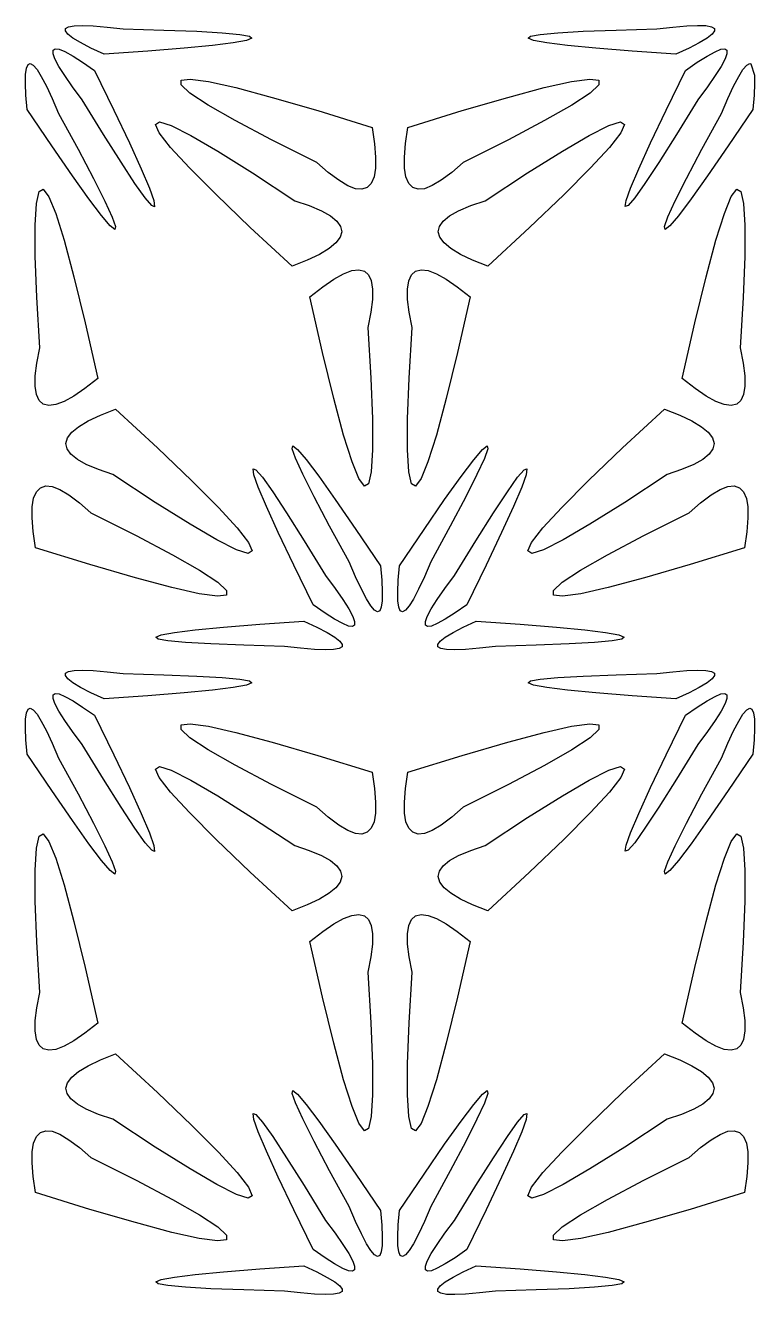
# Model space of a CAD drawing. Header units: metres. Extents: x -75 to 75, y 0 to 231.
# Drawn here: x -8.4 to 25.9, y 55 to 114.7 of the extents above; entities that cross this region are included whole.
import ezdxf

# ---------------------------------------------------------------- set-up
doc = ezdxf.new("R2010")
doc.units = ezdxf.units.M

msp = doc.modelspace()

# ---------------------------------------------------------------- linework, layer by layer
for p, q in [((-6.49521, 114.537), (-6.35635, 114.619)), ((-6.35635, 114.619), (-6.0936, 114.666)), ((-6.0936, 114.666), (-5.70747, 114.679)), ((-5.70747, 114.679), (-5.19745, 114.658)), ((-5.19745, 114.658), (-4.54803, 114.603)), ((-4.54803, 114.603), (-3.79181, 114.513)), ((21.2918, 114.514), (22.0486, 114.601)), ((22.0486, 114.601), (22.698, 114.659)), ((22.698, 114.659), (23.2075, 114.68)), ((23.2075, 114.68), (23.5936, 114.667)), ((23.5936, 114.667), (23.8564, 114.619)), ((23.8564, 114.619), (23.9952, 114.538)), ((-6.50803, 114.421), (-6.49521, 114.537)), ((-6.39748, 114.273), (-6.50803, 114.421)), ((-6.15288, 114.084), (-6.39748, 114.273)), ((-5.7972, 113.869), (-6.15288, 114.084)), ((-3.79181, 114.513), (-1.88042, 114.462)), ((-1.88042, 114.462), (-0.33432, 114.401)), ((-0.33432, 114.401), (0.85503, 114.333)), ((0.85503, 114.333), (1.68709, 114.255)), ((2.00272, 113.971), (1.37894, 113.857)), ((1.68709, 114.255), (2.14905, 114.169)), ((2.25746, 114.075), (2.00272, 113.971)), ((2.14905, 114.169), (2.25746, 114.075)), ((15.2425, 114.076), (15.351, 114.17)), ((15.4973, 113.972), (15.2425, 114.076)), ((15.351, 114.17), (15.8129, 114.255)), ((16.1211, 113.858), (15.4973, 113.972)), ((15.8129, 114.255), (16.645, 114.333)), ((16.645, 114.333), (17.8343, 114.402)), ((17.8343, 114.402), (19.3804, 114.462)), ((19.3804, 114.462), (21.2918, 114.514)), ((23.6529, 114.084), (23.286, 113.863)), ((23.8975, 114.273), (23.6529, 114.084)), ((24.008, 114.422), (23.8975, 114.273)), ((23.9952, 114.538), (24.008, 114.422)), ((-7.08855, 113.349), (-7.08694, 113.511)), ((-7.08694, 113.511), (-6.99348, 113.581)), ((-6.99348, 113.581), (-6.80496, 113.558)), ((-6.80496, 113.558), (-6.52992, 113.445)), ((-6.52992, 113.445), (-6.14807, 113.235)), ((-5.31013, 113.615), (-5.7972, 113.869)), ((-4.69276, 113.325), (-5.31013, 113.615)), ((-2.63451, 113.472), (-4.69276, 113.325)), ((-0.93086, 113.609), (-2.63451, 113.472)), ((0.40108, 113.739), (-0.93086, 113.609)), ((1.37894, 113.857), (0.40108, 113.739)), ((17.0989, 113.739), (16.1211, 113.858)), ((18.4298, 113.608), (17.0989, 113.739)), ((20.1334, 113.473), (18.4298, 113.608)), ((22.1928, 113.326), (20.1334, 113.473)), ((22.8101, 113.616), (22.1928, 113.326)), ((23.286, 113.863), (22.8101, 113.616)), ((23.6502, 113.237), (24.0278, 113.444)), ((24.0278, 113.444), (24.3066, 113.559)), ((24.3066, 113.559), (24.493, 113.581)), ((24.493, 113.581), (24.5864, 113.511)), ((24.5864, 113.511), (24.588, 113.349)), ((-8.33717, 112.675), (-8.26454, 112.846)), ((-8.26454, 112.846), (-8.15826, 112.893)), ((-8.15826, 112.893), (-8.01781, 112.813)), ((-8.01781, 112.813), (-7.8421, 112.605)), ((-7.00096, 113.107), (-7.08855, 113.349)), ((-6.81084, 112.751), (-7.00096, 113.107)), ((-6.14807, 113.235), (-5.69679, 112.946)), ((-5.69679, 112.946), (-5.13657, 112.555)), ((22.636, 112.556), (23.1936, 112.945)), ((23.1936, 112.945), (23.6502, 113.237)), ((24.5004, 113.108), (24.3103, 112.751)), ((24.588, 113.349), (24.5004, 113.108)), ((25.3421, 112.605), (25.5178, 112.814)), ((25.5178, 112.814), (25.6583, 112.894)), ((25.6583, 112.894), (25.7083, 112.871)), ((25.7083, 112.871), (25.8804, 112.342)), ((-8.38791, 111.955), (-8.37936, 112.37)), ((-8.37936, 112.37), (-8.33717, 112.675)), ((-7.8421, 112.605), (-7.64076, 112.283)), ((-7.64076, 112.283), (-7.40311, 111.826)), ((-6.53793, 112.318), (-6.81084, 112.751)), ((-6.17317, 111.797), (-6.53793, 112.318)), ((-5.13657, 112.555), (-4.23401, 110.699)), ((21.7335, 110.699), (22.636, 112.556)), ((24.0374, 112.318), (23.67, 111.792)), ((24.3103, 112.751), (24.0374, 112.318)), ((24.9004, 111.825), (25.1408, 112.283)), ((25.1408, 112.283), (25.3421, 112.605)), ((25.8804, 112.342), (25.8879, 111.943)), ((-8.36388, 111.407), (-8.38791, 111.955)), ((-7.40311, 111.826), (-7.12646, 111.24)), ((-5.71815, 111.187), (-6.17317, 111.797)), ((-1.07079, 111.882), (-1.06705, 112.105)), ((-0.65155, 111.496), (-1.07079, 111.882)), ((-1.06705, 112.105), (-0.63927, 112.158)), ((-0.63927, 112.158), (0.2195, 112.04)), ((0.2195, 112.04), (1.49696, 111.754)), ((1.49696, 111.754), (3.21609, 111.295)), ((14.2839, 111.296), (16.003, 111.754)), ((16.003, 111.754), (17.2805, 112.041)), ((17.2805, 112.041), (18.1393, 112.158)), ((18.1393, 112.158), (18.567, 112.106)), ((18.5708, 111.883), (18.1516, 111.496)), ((18.567, 112.106), (18.5708, 111.883)), ((23.67, 111.792), (23.2128, 111.18)), ((24.6286, 111.242), (24.9004, 111.825)), ((25.8879, 111.943), (25.8633, 111.401)), ((-8.3062, 110.727), (-8.36388, 111.407)), ((-7.12646, 111.24), (-6.82846, 110.543)), ((-4.71359, 109.553), (-5.71815, 111.187)), ((0.20615, 110.932), (-0.65155, 111.496)), ((3.21609, 111.295), (5.35339, 110.672)), ((12.1466, 110.672), (14.2839, 111.296)), ((18.1516, 111.496), (17.2939, 110.932)), ((23.2128, 111.18), (22.212, 109.552)), ((24.3258, 110.537), (24.6286, 111.242)), ((25.8633, 111.401), (25.8062, 110.727)), ((-7.1489, 109.016), (-8.3062, 110.727)), ((-6.82846, 110.543), (-5.91309, 108.857)), ((-4.23401, 110.699), (-3.50021, 109.156)), ((1.47614, 110.206), (0.20615, 110.932)), ((5.35339, 110.672), (7.91527, 109.878)), ((9.58473, 109.879), (12.1466, 110.672)), ((17.2939, 110.932), (16.0153, 110.203)), ((21.0002, 109.156), (21.7335, 110.699)), ((23.4142, 108.858), (24.3258, 110.537)), ((25.8062, 110.727), (24.6478, 109.015)), ((-2.26761, 110.028), (-2.07855, 110.142)), ((-2.09778, 109.628), (-2.26761, 110.028)), ((-2.07855, 110.142), (-1.53061, 109.97)), ((-1.53061, 109.97), (-0.60936, 109.508)), ((3.18192, 109.305), (1.47614, 110.206)), ((7.91527, 109.878), (8.02528, 109.119)), ((9.47472, 109.12), (9.58473, 109.879)), ((16.0153, 110.203), (14.3138, 109.304)), ((18.1104, 109.508), (19.0301, 109.97)), ((19.0301, 109.97), (19.578, 110.142)), ((19.578, 110.142), (19.7671, 110.028)), ((19.7671, 110.028), (19.5978, 109.629)), ((-3.88794, 108.243), (-4.71359, 109.553)), ((-1.56105, 108.936), (-2.09778, 109.628)), ((-0.60936, 109.508), (0.64995, 108.772)), ((5.31494, 108.238), (3.18192, 109.305)), ((14.3138, 109.304), (12.1851, 108.239)), ((16.8511, 108.773), (18.1104, 109.508)), ((19.5978, 109.629), (19.0611, 108.937)), ((22.212, 109.552), (21.3858, 108.239)), ((-6.18011, 107.614), (-7.1489, 109.016)), ((-5.91309, 108.857), (-5.19157, 107.485)), ((-3.50021, 109.156), (-2.94746, 107.939)), ((-0.68146, 107.981), (-1.56105, 108.936)), ((0.64995, 108.772), (2.2847, 107.743)), ((8.02528, 109.119), (8.07495, 108.478)), ((9.42505, 108.478), (9.47472, 109.12)), ((15.2153, 107.744), (16.8511, 108.773)), ((19.0611, 108.937), (18.1809, 107.981)), ((20.4459, 107.939), (21.0002, 109.156)), ((22.6916, 107.486), (23.4142, 108.858)), ((24.6478, 109.015), (23.6796, 107.611)), ((-3.23586, 107.25), (-3.88794, 108.243)), ((5.84953, 107.768), (5.31494, 108.238)), ((8.07495, 108.478), (8.06587, 107.96)), ((9.43413, 107.961), (9.42505, 108.478)), ((12.1851, 108.239), (11.6505, 107.769)), ((21.3858, 108.239), (20.7327, 107.247)), ((-5.40092, 106.52), (-6.18011, 107.614)), ((-5.19157, 107.485), (-4.65752, 106.422)), ((-2.94746, 107.939), (-2.55974, 107.024)), ((0.57144, 106.724), (-0.68146, 107.981)), ((2.2847, 107.743), (4.27086, 106.433)), ((6.3446, 107.396), (5.84953, 107.768)), ((7.99965, 107.554), (7.86774, 107.243)), ((8.06587, 107.96), (7.99965, 107.554)), ((9.50035, 107.555), (9.43413, 107.961)), ((9.63226, 107.244), (9.50035, 107.555)), ((11.6505, 107.769), (11.1554, 107.397)), ((13.2281, 106.433), (15.2153, 107.744)), ((18.1809, 107.981), (16.9243, 106.721)), ((20.0592, 107.024), (20.4459, 107.939)), ((22.1591, 106.424), (22.6916, 107.486)), ((23.6796, 107.611), (22.8993, 106.518)), ((-7.86987, 106.309), (-7.7433, 106.869)), ((-7.7433, 106.869), (-7.54997, 106.976)), ((-7.54997, 106.976), (-7.28722, 106.627)), ((-2.75253, 106.567), (-3.23586, 107.25)), ((-2.55974, 107.024), (-2.35092, 106.441)), ((6.76918, 107.144), (6.3446, 107.396)), ((7.13341, 107.001), (6.76918, 107.144)), ((7.43355, 106.973), (7.13341, 107.001)), ((7.68349, 107.054), (7.43355, 106.973)), ((7.86774, 107.243), (7.68349, 107.054)), ((9.81651, 107.054), (9.63226, 107.244)), ((10.0665, 106.974), (9.81651, 107.054)), ((10.3666, 107.001), (10.0665, 106.974)), ((10.7308, 107.145), (10.3666, 107.001)), ((11.1554, 107.397), (10.7308, 107.145)), ((19.8509, 106.444), (20.0592, 107.024)), ((20.7327, 107.247), (20.252, 106.567)), ((24.7878, 106.628), (25.0494, 106.975)), ((25.0494, 106.975), (25.2433, 106.867)), ((25.2433, 106.867), (25.3699, 106.309)), ((-7.92915, 105.28), (-7.86987, 106.309)), ((-7.28722, 106.627), (-6.96465, 105.835)), ((-4.80972, 105.737), (-5.40092, 106.52)), ((-4.65752, 106.422), (-4.31198, 105.669)), ((-2.44598, 106.209), (-2.75253, 106.567)), ((-2.35092, 106.441), (-2.31194, 106.157)), ((2.18483, 105.184), (0.57144, 106.724)), ((4.27086, 106.433), (4.94591, 106.205)), ((12.5525, 106.205), (13.2281, 106.433)), ((16.9243, 106.721), (15.3141, 105.185)), ((19.8109, 106.161), (19.8509, 106.444)), ((20.252, 106.567), (19.9449, 106.208)), ((21.8147, 105.674), (22.1591, 106.424)), ((22.8993, 106.518), (22.3044, 105.731)), ((24.4652, 105.835), (24.7878, 106.628)), ((25.3699, 106.309), (25.4292, 105.281)), ((-6.96465, 105.835), (-6.57158, 104.581)), ((-4.39903, 105.252), (-4.80972, 105.737)), ((-4.31198, 105.669), (-4.1539, 105.221)), ((-2.31194, 106.157), (-2.44598, 106.209)), ((4.94591, 106.205), (5.52536, 105.959)), ((5.52536, 105.959), (5.9462, 105.723)), ((5.9462, 105.723), (6.24847, 105.48)), ((11.2505, 105.48), (11.5527, 105.724)), ((11.5527, 105.724), (11.9736, 105.96)), ((11.9736, 105.96), (12.5525, 106.205)), ((19.9449, 106.208), (19.8109, 106.161)), ((21.6555, 105.223), (21.8147, 105.674)), ((22.3044, 105.731), (21.9006, 105.254)), ((24.0716, 104.581), (24.4652, 105.835)), ((-7.92221, 103.824), (-7.92915, 105.28)), ((-4.18541, 105.086), (-4.39903, 105.252)), ((-4.1539, 105.221), (-4.18541, 105.086)), ((4.15337, 103.362), (2.18483, 105.184)), ((6.24847, 105.48), (6.42952, 105.228)), ((6.42952, 105.228), (6.48239, 104.974)), ((11.0165, 104.974), (11.0694, 105.228)), ((11.0694, 105.228), (11.2505, 105.48)), ((15.3141, 105.185), (13.3456, 103.362)), ((21.679, 105.083), (21.6555, 105.223)), ((21.9006, 105.254), (21.679, 105.083)), ((25.4292, 105.281), (25.4222, 103.818)), ((-6.57158, 104.581), (-6.10748, 102.863)), ((6.20735, 104.451), (5.88745, 104.189)), ((6.40869, 104.717), (6.20735, 104.451)), ((6.48239, 104.974), (6.40869, 104.717)), ((11.0902, 104.716), (11.0165, 104.974)), ((11.2905, 104.451), (11.0902, 104.716)), ((11.6152, 104.186), (11.2905, 104.451)), ((23.6091, 102.863), (24.0716, 104.581)), ((5.4351, 103.916), (4.86313, 103.644)), ((5.88745, 104.189), (5.4351, 103.916)), ((12.0649, 103.916), (11.6152, 104.186)), ((12.6331, 103.645), (12.0649, 103.916)), ((-7.84904, 101.899), (-7.92221, 103.824)), ((4.86313, 103.644), (4.15337, 103.362)), ((13.3456, 103.362), (12.6331, 103.645)), ((25.4222, 103.818), (25.349, 101.894)), ((-6.10748, 102.863), (-5.58197, 100.702)), ((5.58517, 102.389), (6.10748, 102.747)), ((6.10748, 102.747), (6.57051, 103.002)), ((6.57051, 103.002), (6.96304, 103.151)), ((6.96304, 103.151), (7.29042, 103.192)), ((7.29042, 103.192), (7.54997, 103.127)), ((7.54997, 103.127), (7.7449, 102.951)), ((7.7449, 102.951), (7.86827, 102.679)), ((7.86827, 102.679), (7.92915, 102.284)), ((9.57085, 102.284), (9.63173, 102.678)), ((9.63173, 102.678), (9.7551, 102.951)), ((9.7551, 102.951), (9.95056, 103.127)), ((9.95056, 103.127), (10.2096, 103.192)), ((10.2096, 103.192), (10.537, 103.15)), ((10.537, 103.15), (10.9295, 103.002)), ((10.9295, 103.002), (11.3936, 102.746)), ((11.3936, 102.746), (11.9148, 102.388)), ((23.082, 100.703), (23.6091, 102.863)), ((4.98863, 101.918), (5.58517, 102.389)), ((7.92915, 102.284), (7.92274, 101.793)), ((9.57726, 101.793), (9.57085, 102.284)), ((11.9148, 102.388), (12.5114, 101.917)), ((-7.70805, 99.5177), (-7.84904, 101.899)), ((5.58197, 99.2977), (4.98863, 101.918)), ((7.92274, 101.793), (7.85011, 101.197)), ((9.64989, 101.197), (9.57726, 101.793)), ((12.5114, 101.917), (11.918, 99.2972)), ((25.349, 101.894), (25.2081, 99.5183)), ((7.85011, 101.197), (7.70805, 100.482)), ((9.79195, 100.482), (9.64989, 101.197)), ((-5.58197, 100.702), (-4.98863, 98.0822)), ((7.70805, 100.482), (7.84904, 98.1014)), ((9.65096, 98.1025), (9.79195, 100.482)), ((22.4886, 98.0827), (23.082, 100.703)), ((-7.85011, 98.8026), (-7.70805, 99.5177)), ((6.10748, 97.1375), (5.58197, 99.2977)), ((11.918, 99.2972), (11.3909, 97.1369)), ((25.2081, 99.5183), (25.3501, 98.8032)), ((-7.92274, 98.2066), (-7.85011, 98.8026)), ((25.3501, 98.8032), (25.4227, 98.2066)), ((-7.92915, 97.7164), (-7.92274, 98.2066)), ((-4.98863, 98.0822), (-5.58731, 97.609)), ((7.84904, 98.1014), (7.92221, 96.1756)), ((9.57779, 96.1777), (9.65096, 98.1025)), ((23.0873, 97.6096), (22.4886, 98.0827)), ((25.4227, 98.2066), (25.4292, 97.7164)), ((-7.86827, 97.3212), (-7.92915, 97.7164)), ((-7.7449, 97.0488), (-7.86827, 97.3212)), ((-5.58731, 97.609), (-6.10748, 97.2533)), ((23.6075, 97.2539), (23.0873, 97.6096)), ((25.3683, 97.3217), (25.2449, 97.0488)), ((25.4292, 97.7164), (25.3683, 97.3217)), ((-7.54997, 96.8731), (-7.7449, 97.0488)), ((-7.29042, 96.8079), (-7.54997, 96.8731)), ((-6.96304, 96.8491), (-7.29042, 96.8079)), ((-6.57051, 96.9975), (-6.96304, 96.8491)), ((-6.10748, 97.2533), (-6.57051, 96.9975)), ((6.57158, 95.4194), (6.10748, 97.1375)), ((11.3909, 97.1369), (10.9284, 95.4189)), ((24.0705, 96.9981), (23.6075, 97.2539)), ((24.463, 96.8496), (24.0705, 96.9981)), ((24.7904, 96.8085), (24.463, 96.8496)), ((25.0494, 96.8731), (24.7904, 96.8085)), ((25.2449, 97.0488), (25.0494, 96.8731)), ((-5.88745, 95.8114), (-5.4351, 96.0838)), ((-5.4351, 96.0838), (-4.86313, 96.3556)), ((-4.86313, 96.3556), (-4.15337, 96.6381)), ((-4.15337, 96.6381), (-2.18483, 94.8159)), ((7.92221, 96.1756), (7.92915, 94.7198)), ((9.57085, 94.7192), (9.57779, 96.1777)), ((19.6859, 94.8154), (21.6544, 96.6381)), ((21.6544, 96.6381), (22.3669, 96.3545)), ((22.3669, 96.3545), (22.9367, 96.0832)), ((22.9367, 96.0832), (23.3848, 95.8135)), ((-6.40869, 95.2827), (-6.20735, 95.5492)), ((-6.20735, 95.5492), (-5.88745, 95.8114)), ((23.3848, 95.8135), (23.7095, 95.5486)), ((23.7095, 95.5486), (23.9098, 95.2837)), ((-6.48239, 95.0263), (-6.40869, 95.2827)), ((-6.42952, 94.7721), (-6.48239, 95.0263)), ((4.1539, 94.7785), (4.18541, 94.9136)), ((4.18541, 94.9136), (4.39903, 94.7475)), ((6.96571, 94.1622), (6.57158, 95.4194)), ((10.9284, 95.4189), (10.5338, 94.1617)), ((13.0994, 94.7459), (13.321, 94.9168)), ((13.321, 94.9168), (13.3445, 94.7775)), ((23.9098, 95.2837), (23.9835, 95.0258)), ((23.9835, 95.0258), (23.9306, 94.7721)), ((-6.24847, 94.52), (-6.42952, 94.7721)), ((-5.9462, 94.2765), (-6.24847, 94.52)), ((-2.18483, 94.8159), (-0.57144, 93.2757)), ((4.31198, 94.331), (4.1539, 94.7785)), ((4.65752, 93.5785), (4.31198, 94.331)), ((4.39903, 94.7475), (4.80972, 94.2632)), ((7.92915, 94.7198), (7.86987, 93.6912)), ((9.63013, 93.6906), (9.57085, 94.7192)), ((12.6903, 94.2626), (13.0994, 94.7459)), ((13.1853, 94.3246), (12.8387, 93.5721)), ((13.3445, 94.7775), (13.1853, 94.3246)), ((18.0736, 93.2767), (19.6859, 94.8154)), ((23.7495, 94.52), (23.4473, 94.276)), ((23.9306, 94.7721), (23.7495, 94.52)), ((-5.52536, 94.041), (-5.9462, 94.2765)), ((-4.94698, 93.7953), (-5.52536, 94.041)), ((-4.27086, 93.5667), (-4.94698, 93.7953)), ((2.35199, 93.5555), (2.31194, 93.8391)), ((2.31194, 93.8391), (2.44598, 93.7916)), ((2.44598, 93.7916), (2.75253, 93.4327)), ((4.80972, 94.2632), (5.40092, 93.4797)), ((7.28722, 93.3729), (6.96571, 94.1622)), ((7.86987, 93.6912), (7.7433, 93.1315)), ((9.7567, 93.1326), (9.63013, 93.6906)), ((10.5338, 94.1617), (10.2122, 93.3723)), ((12.0985, 93.4792), (12.6903, 94.2626)), ((14.7485, 93.4327), (15.0551, 93.7916)), ((15.0551, 93.7916), (15.1891, 93.8391)), ((15.1891, 93.8391), (15.1491, 93.5555)), ((22.448, 93.7948), (21.7719, 93.5667)), ((23.0264, 94.0405), (22.448, 93.7948)), ((23.4473, 94.276), (23.0264, 94.0405)), ((-2.2847, 92.2572), (-4.27086, 93.5667)), ((-0.57144, 93.2757), (0.68146, 92.019)), ((2.55974, 92.9761), (2.35199, 93.5555)), ((2.75253, 93.4327), (3.23586, 92.7496)), ((5.19157, 92.5146), (4.65752, 93.5785)), ((5.40092, 93.4797), (6.18011, 92.3865)), ((7.54997, 93.0241), (7.28722, 93.3729)), ((7.7433, 93.1315), (7.54997, 93.0241)), ((9.95056, 93.0247), (9.7567, 93.1326)), ((10.2122, 93.3723), (9.95056, 93.0247)), ((11.3194, 92.3865), (12.0985, 93.4792)), ((12.8387, 93.5721), (12.3084, 92.5141)), ((14.2657, 92.7512), (14.7485, 93.4327)), ((15.1491, 93.5555), (14.9408, 92.9761)), ((16.8191, 92.019), (18.0736, 93.2767)), ((21.7719, 93.5667), (19.7847, 92.2562)), ((-7.99965, 92.4458), (-7.86774, 92.7566)), ((-7.86774, 92.7566), (-7.68349, 92.9462)), ((-7.68349, 92.9462), (-7.43355, 93.0268)), ((-7.43355, 93.0268), (-7.13341, 92.999)), ((-7.13341, 92.999), (-6.76918, 92.8559)), ((-6.76918, 92.8559), (-6.343, 92.6028)), ((-6.343, 92.6028), (-5.84953, 92.2321)), ((2.94746, 92.0612), (2.55974, 92.9761)), ((3.23586, 92.7496), (3.88794, 91.7574)), ((5.91309, 91.1432), (5.19157, 92.5146)), ((12.3084, 92.5141), (11.5848, 91.1405)), ((13.6131, 91.7584), (14.2657, 92.7512)), ((14.9408, 92.9761), (14.5541, 92.0612)), ((23.3495, 92.2311), (23.8435, 92.6022)), ((23.8435, 92.6022), (24.2692, 92.8554)), ((24.2692, 92.8554), (24.6334, 92.9985)), ((24.6334, 92.9985), (24.9335, 93.0263)), ((24.9335, 93.0263), (25.1835, 92.9456)), ((25.1835, 92.9456), (25.3677, 92.756)), ((25.3677, 92.756), (25.4996, 92.4452)), ((-8.07495, 91.5224), (-8.06587, 92.0399)), ((-8.06587, 92.0399), (-7.99965, 92.4458)), ((-5.84953, 92.2321), (-5.31494, 91.7616)), ((-0.64995, 91.2281), (-2.2847, 92.2572)), ((0.68146, 92.019), (1.56319, 91.0615)), ((3.50021, 90.8436), (2.94746, 92.0612)), ((6.18011, 92.3865), (7.1489, 90.984)), ((10.3511, 90.9835), (11.3194, 92.3865)), ((14.5541, 92.0612), (13.9987, 90.8414)), ((15.9368, 91.0609), (16.8191, 92.019)), ((19.7847, 92.2562), (18.1489, 91.2265)), ((22.8149, 91.7611), (23.3495, 92.2311)), ((25.4996, 92.4452), (25.5659, 92.0393)), ((25.5659, 92.0393), (25.575, 91.5218)), ((-8.02528, 90.881), (-8.07495, 91.5224)), ((-5.31494, 91.7616), (-3.18192, 90.6946)), ((3.88794, 91.7574), (4.71359, 90.4473)), ((12.7869, 90.4473), (13.6131, 91.7584)), ((20.6841, 90.6951), (22.8149, 91.7611)), ((25.575, 91.5218), (25.5242, 90.8703)), ((-7.91527, 90.1215), (-8.02528, 90.881)), ((0.60936, 90.4922), (-0.64995, 91.2281)), ((1.56319, 91.0615), (2.09778, 90.372)), ((4.23401, 89.3012), (3.50021, 90.8436)), ((6.82846, 89.4566), (5.91309, 91.1432)), ((7.1489, 90.984), (8.3062, 89.2735)), ((9.1938, 89.2735), (10.3511, 90.9835)), ((11.5848, 91.1405), (10.6742, 89.4625)), ((13.9987, 90.8414), (13.2665, 89.2996)), ((15.4022, 90.3715), (15.9368, 91.0609)), ((18.1489, 91.2265), (16.8896, 90.4922)), ((25.5242, 90.8703), (25.4153, 90.121)), ((-5.35339, 89.3285), (-7.91527, 90.1215)), ((-3.18192, 90.6946), (-1.47614, 89.7936)), ((1.53061, 90.0302), (0.60936, 90.4922)), ((2.09778, 90.372), (2.26761, 89.972)), ((4.71359, 90.4473), (5.71815, 88.8126)), ((11.7829, 88.8126), (12.7869, 90.4473)), ((15.2329, 89.972), (15.4022, 90.3715)), ((16.8896, 90.4922), (15.9699, 90.0302)), ((18.9804, 89.7952), (20.6841, 90.6951)), ((25.4153, 90.121), (22.8534, 89.3279)), ((-1.47614, 89.7936), (-0.20241, 89.0662)), ((2.07855, 89.8582), (1.53061, 90.0302)), ((2.26761, 89.972), (2.07855, 89.8582)), ((15.422, 89.8582), (15.2329, 89.972)), ((15.9699, 90.0302), (15.422, 89.8582)), ((17.7024, 89.0657), (18.9804, 89.7952)), ((-3.21609, 88.7047), (-5.35339, 89.3285)), ((-0.20241, 89.0662), (0.65155, 88.5044)), ((5.13657, 87.4454), (4.23401, 89.3012)), ((7.12646, 88.7602), (6.82846, 89.4566)), ((8.3062, 89.2735), (8.36388, 88.5931)), ((9.13666, 88.5936), (9.1938, 89.2735)), ((10.6742, 89.4625), (10.3709, 88.7565)), ((13.2665, 89.2996), (12.364, 87.4438)), ((16.8484, 88.5039), (17.7024, 89.0657)), ((22.8534, 89.3279), (20.7161, 88.7041)), ((-1.49696, 88.2465), (-3.21609, 88.7047)), ((0.65155, 88.5044), (1.07079, 88.1178)), ((5.71815, 88.8126), (6.17317, 88.2032)), ((7.40311, 88.1738), (7.12646, 88.7602)), ((8.36388, 88.5931), (8.38791, 88.0446)), ((9.11209, 88.0574), (9.13666, 88.5936)), ((10.3709, 88.7565), (10.0953, 88.1696)), ((11.3279, 88.2048), (11.7829, 88.8126)), ((16.4292, 88.1172), (16.8484, 88.5039)), ((20.7161, 88.7041), (18.997, 88.2459)), ((-0.2195, 87.9597), (-1.49696, 88.2465)), ((0.63927, 87.8422), (-0.2195, 87.9597)), ((1.06705, 87.8945), (0.63927, 87.8422)), ((1.07079, 88.1178), (1.06705, 87.8945)), ((6.17317, 88.2032), (6.53793, 87.682)), ((7.64343, 87.7129), (7.40311, 88.1738)), ((8.38791, 88.0446), (8.37936, 87.6296)), ((9.1201, 87.6291), (9.11209, 88.0574)), ((10.0953, 88.1696), (9.85657, 87.7124)), ((10.9626, 87.682), (11.3279, 88.2048)), ((16.433, 87.894), (16.4292, 88.1172)), ((16.8607, 87.8416), (16.433, 87.894)), ((17.7195, 87.9591), (16.8607, 87.8416)), ((18.997, 88.2459), (17.7195, 87.9591)), ((5.69679, 87.0544), (5.13657, 87.4454)), ((6.53793, 87.682), (6.81084, 87.2488)), ((6.81084, 87.2488), (7.00096, 86.8926)), ((7.8421, 87.3946), (7.64343, 87.7129)), ((8.01781, 87.1869), (7.8421, 87.3946)), ((8.15826, 87.1068), (8.01781, 87.1869)), ((8.26454, 87.1543), (8.15826, 87.1068)), ((8.33717, 87.3252), (8.26454, 87.1543)), ((8.37936, 87.6296), (8.33717, 87.3252)), ((9.16283, 87.3247), (9.1201, 87.6291)), ((9.23546, 87.1538), (9.16283, 87.3247)), ((9.34174, 87.1062), (9.23546, 87.1538)), ((9.48219, 87.1864), (9.34174, 87.1062)), ((9.6579, 87.3946), (9.48219, 87.1864)), ((9.85657, 87.7124), (9.6579, 87.3946)), ((10.4985, 86.89), (10.6897, 87.2488)), ((10.6897, 87.2488), (10.9626, 87.682)), ((12.364, 87.4438), (11.8064, 87.055)), ((0.93086, 86.3906), (2.63451, 86.5279)), ((2.63451, 86.5279), (4.69276, 86.6747)), ((4.69276, 86.6747), (5.31013, 86.3853)), ((6.14807, 86.765), (5.69679, 87.0544)), ((6.53099, 86.554), (6.14807, 86.765)), ((6.80496, 86.4419), (6.53099, 86.554)), ((7.00096, 86.8926), (7.08855, 86.6507)), ((7.08855, 86.6507), (7.08694, 86.4889)), ((10.412, 86.6507), (10.4985, 86.89)), ((10.4136, 86.4889), (10.412, 86.6507)), ((10.9722, 86.5562), (10.6934, 86.4413)), ((11.3498, 86.7628), (10.9722, 86.5562)), ((11.8064, 87.055), (11.3498, 86.7628)), ((12.1899, 86.3842), (12.8072, 86.6742)), ((12.8072, 86.6742), (14.8666, 86.5273)), ((14.8666, 86.5273), (16.5702, 86.3922)), ((-2.25746, 85.9249), (-2.00272, 86.0285)), ((-2.00272, 86.0285), (-1.37894, 86.1428)), ((-1.37894, 86.1428), (-0.40108, 86.2614)), ((-0.40108, 86.2614), (0.93086, 86.3906)), ((5.31013, 86.3853), (5.7972, 86.1311)), ((5.7972, 86.1311), (6.15288, 85.9164)), ((6.99348, 86.4194), (6.80496, 86.4419)), ((7.08694, 86.4889), (6.99348, 86.4194)), ((10.507, 86.4194), (10.4136, 86.4889)), ((10.6934, 86.4413), (10.507, 86.4194)), ((11.3471, 85.9158), (11.714, 86.1369)), ((11.714, 86.1369), (12.1899, 86.3842)), ((16.5702, 86.3922), (17.9011, 86.2608)), ((17.9011, 86.2608), (18.8789, 86.1423)), ((18.8789, 86.1423), (19.5027, 86.028)), ((19.5027, 86.028), (19.7575, 85.9244)), ((-2.14905, 85.8309), (-2.25746, 85.9249)), ((-1.68709, 85.7455), (-2.14905, 85.8309)), ((-0.85503, 85.667), (-1.68709, 85.7455)), ((0.33432, 85.5986), (-0.85503, 85.667)), ((1.88042, 85.5383), (0.33432, 85.5986)), ((3.79181, 85.487), (1.88042, 85.5383)), ((4.54803, 85.3973), (3.79181, 85.487)), ((5.19745, 85.3417), (4.54803, 85.3973)), ((5.70747, 85.3209), (5.19745, 85.3417)), ((6.0936, 85.3337), (5.70747, 85.3209)), ((6.35635, 85.3812), (6.0936, 85.3337)), ((6.15288, 85.9164), (6.39748, 85.7273)), ((6.49521, 85.463), (6.35635, 85.3812)), ((6.39748, 85.7273), (6.50803, 85.5788)), ((6.50803, 85.5788), (6.49521, 85.463)), ((10.992, 85.5783), (11.1025, 85.7268)), ((11.0048, 85.4624), (10.992, 85.5783)), ((11.1436, 85.3807), (11.0048, 85.4624)), ((11.1025, 85.7268), (11.3471, 85.9158)), ((11.4064, 85.3332), (11.1436, 85.3807)), ((11.7925, 85.3204), (11.4064, 85.3332)), ((12.302, 85.3412), (11.7925, 85.3204)), ((12.9514, 85.3989), (12.302, 85.3412)), ((13.7082, 85.4865), (12.9514, 85.3989)), ((15.6196, 85.5377), (13.7082, 85.4865)), ((17.1657, 85.5981), (15.6196, 85.5377)), ((18.355, 85.667), (17.1657, 85.5981)), ((19.1871, 85.7449), (18.355, 85.667)), ((19.649, 85.8304), (19.1871, 85.7449)), ((19.7575, 85.9244), (19.649, 85.8304)), ((-6.50803, 84.1107), (-6.49521, 84.2266)), ((-6.49521, 84.2266), (-6.35635, 84.3083)), ((-6.35635, 84.3083), (-6.0936, 84.3559)), ((-6.0936, 84.3559), (-5.70747, 84.3687)), ((-5.70747, 84.3687), (-5.19745, 84.3478)), ((-5.19745, 84.3478), (-4.54803, 84.2923)), ((-4.54803, 84.2923), (-3.79181, 84.2026)), ((-3.79181, 84.2026), (-1.88042, 84.1513)), ((-1.88042, 84.1513), (-0.33432, 84.091)), ((17.8343, 84.0915), (19.3804, 84.1518)), ((19.3804, 84.1518), (21.2918, 84.2031)), ((21.2918, 84.2031), (22.0486, 84.2907)), ((22.0486, 84.2907), (22.698, 84.3484)), ((22.698, 84.3484), (23.2075, 84.3692)), ((23.2075, 84.3692), (23.5936, 84.3564)), ((23.5936, 84.3564), (23.8564, 84.3089)), ((23.8564, 84.3089), (23.9952, 84.2271)), ((23.9952, 84.2271), (24.008, 84.1113)), ((-6.39748, 83.9622), (-6.50803, 84.1107)), ((-6.15288, 83.7732), (-6.39748, 83.9622)), ((-5.7972, 83.5585), (-6.15288, 83.7732)), ((-5.31013, 83.3043), (-5.7972, 83.5585)), ((-0.33432, 84.091), (0.85503, 84.0226)), ((1.37894, 83.5468), (0.40108, 83.4282)), ((0.85503, 84.0226), (1.68709, 83.9441)), ((2.00272, 83.661), (1.37894, 83.5468)), ((1.68709, 83.9441), (2.14905, 83.8586)), ((2.25746, 83.7646), (2.00272, 83.661)), ((2.14905, 83.8586), (2.25746, 83.7646)), ((15.2425, 83.7652), (15.351, 83.8592)), ((15.4973, 83.6616), (15.2425, 83.7652)), ((15.351, 83.8592), (15.8129, 83.9446)), ((16.1211, 83.5473), (15.4973, 83.6616)), ((15.8129, 83.9446), (16.645, 84.0226)), ((17.0989, 83.4287), (16.1211, 83.5473)), ((16.645, 84.0226), (17.8343, 84.0915)), ((23.286, 83.5526), (22.8101, 83.3054)), ((23.6529, 83.7737), (23.286, 83.5526)), ((23.8975, 83.9628), (23.6529, 83.7737)), ((24.008, 84.1113), (23.8975, 83.9628)), ((-7.08855, 83.0389), (-7.08694, 83.2007)), ((-7.00096, 82.7969), (-7.08855, 83.0389)), ((-7.08694, 83.2007), (-6.99348, 83.2701)), ((-6.99348, 83.2701), (-6.80496, 83.2477)), ((-6.80496, 83.2477), (-6.52992, 83.135)), ((-6.52992, 83.135), (-6.14807, 82.9246)), ((-4.69276, 83.0148), (-5.31013, 83.3043)), ((-2.63451, 83.1617), (-4.69276, 83.0148)), ((-0.93086, 83.299), (-2.63451, 83.1617)), ((0.40108, 83.4282), (-0.93086, 83.299)), ((18.4298, 83.2973), (17.0989, 83.4287)), ((20.1334, 83.1622), (18.4298, 83.2973)), ((22.1928, 83.0154), (20.1334, 83.1622)), ((22.8101, 83.3054), (22.1928, 83.0154)), ((23.6502, 82.9267), (24.0278, 83.1334)), ((24.0278, 83.1334), (24.3066, 83.2482)), ((24.3066, 83.2482), (24.493, 83.2701)), ((24.493, 83.2701), (24.5864, 83.2007)), ((24.588, 83.0389), (24.5004, 82.7975)), ((24.5864, 83.2007), (24.588, 83.0389)), ((-8.37936, 82.0599), (-8.33717, 82.3643)), ((-8.33717, 82.3643), (-8.26454, 82.5352)), ((-8.26454, 82.5352), (-8.15826, 82.5828)), ((-8.15826, 82.5828), (-8.01781, 82.5027)), ((-8.01781, 82.5027), (-7.8421, 82.2949)), ((-6.81084, 82.4402), (-7.00096, 82.7969)), ((-6.53793, 82.0076), (-6.81084, 82.4402)), ((-6.14807, 82.9246), (-5.69679, 82.6351)), ((-5.69679, 82.6351), (-5.13657, 82.2442)), ((22.636, 82.2458), (23.1936, 82.6346)), ((23.1936, 82.6346), (23.6502, 82.9267)), ((24.3103, 82.4402), (24.0374, 82.0076)), ((24.5004, 82.7975), (24.3103, 82.4402)), ((25.3421, 82.2949), (25.5178, 82.5032)), ((25.5178, 82.5032), (25.6583, 82.5833)), ((25.6583, 82.5833), (25.7645, 82.5358)), ((25.7645, 82.5358), (25.8372, 82.3649)), ((25.8372, 82.3649), (25.8799, 82.0605)), ((-8.38791, 81.645), (-8.37936, 82.0599)), ((-7.8421, 82.2949), (-7.64076, 81.9724)), ((-7.64076, 81.9724), (-7.40311, 81.5157)), ((-6.17317, 81.4864), (-6.53793, 82.0076)), ((-5.13657, 82.2442), (-4.23401, 80.3883)), ((-1.07079, 81.5718), (-1.06705, 81.795)), ((-1.06705, 81.795), (-0.63927, 81.8474)), ((-0.63927, 81.8474), (0.2195, 81.7299)), ((17.2805, 81.7304), (18.1393, 81.8479)), ((18.1393, 81.8479), (18.567, 81.7956)), ((18.567, 81.7956), (18.5708, 81.5723)), ((21.7335, 80.3889), (22.636, 82.2458)), ((24.0374, 82.0076), (23.67, 81.4816)), ((24.9004, 81.5141), (25.1408, 81.9729)), ((25.1408, 81.9729), (25.3421, 82.2949)), ((25.8799, 82.0605), (25.8879, 81.6322)), ((-8.36388, 81.0965), (-8.38791, 81.645)), ((-7.40311, 81.5157), (-7.12646, 80.9293)), ((-5.71815, 80.877), (-6.17317, 81.4864)), ((-0.65155, 81.1852), (-1.07079, 81.5718)), ((0.20615, 80.6212), (-0.65155, 81.1852)), ((0.2195, 81.7299), (1.49696, 81.4431)), ((1.49696, 81.4431), (3.21609, 80.9849)), ((14.2839, 80.9854), (16.003, 81.4436)), ((16.003, 81.4436), (17.2805, 81.7304)), ((18.1516, 81.1857), (17.2939, 80.6217)), ((18.5708, 81.5723), (18.1516, 81.1857)), ((23.67, 81.4816), (23.2128, 80.8701)), ((24.6286, 80.932), (24.9004, 81.5141)), ((25.8879, 81.6322), (25.8633, 81.0906)), ((-8.3062, 80.4161), (-8.36388, 81.0965)), ((-7.12646, 80.9293), (-6.82846, 80.2329)), ((-4.71359, 79.2422), (-5.71815, 80.877)), ((1.47614, 79.8959), (0.20615, 80.6212)), ((3.21609, 80.9849), (5.35339, 80.3611)), ((12.1466, 80.3616), (14.2839, 80.9854)), ((17.2939, 80.6217), (16.0153, 79.8922)), ((23.2128, 80.8701), (22.212, 79.2412)), ((24.3258, 80.2271), (24.6286, 80.932)), ((25.8633, 81.0906), (25.8062, 80.4161)), ((-7.1489, 78.7055), (-8.3062, 80.4161)), ((-6.82846, 80.2329), (-5.91309, 78.5464)), ((-4.23401, 80.3883), (-3.50021, 78.846)), ((5.35339, 80.3611), (7.91527, 79.568)), ((9.58473, 79.5686), (12.1466, 80.3616)), ((21.0002, 78.846), (21.7335, 80.3889)), ((23.4142, 78.5474), (24.3258, 80.2271)), ((25.8062, 80.4161), (24.6478, 78.705)), ((-2.26761, 79.7176), (-2.07855, 79.8313)), ((-2.09778, 79.3176), (-2.26761, 79.7176)), ((-2.07855, 79.8313), (-1.53061, 79.6593)), ((-1.53061, 79.6593), (-0.60936, 79.1974)), ((3.18192, 78.995), (1.47614, 79.8959)), ((7.91527, 79.568), (8.02528, 78.8086)), ((9.47472, 78.8091), (9.58473, 79.5686)), ((16.0153, 79.8922), (14.3138, 78.9934)), ((18.1104, 79.1974), (19.0301, 79.6593)), ((19.0301, 79.6593), (19.578, 79.8313)), ((19.578, 79.8313), (19.7671, 79.7176)), ((19.7671, 79.7176), (19.5978, 79.3181)), ((-3.88794, 77.9322), (-4.71359, 79.2422)), ((-3.50021, 78.846), (-2.94746, 77.6283)), ((-1.56105, 78.6259), (-2.09778, 79.3176)), ((-0.60936, 79.1974), (0.64995, 78.4615)), ((5.31494, 77.9279), (3.18192, 78.995)), ((8.02528, 78.8086), (8.07495, 78.1672)), ((9.42505, 78.1677), (9.47472, 78.8091)), ((14.3138, 78.9934), (12.1851, 77.9285)), ((16.8511, 78.4631), (18.1104, 79.1974)), ((19.5978, 79.3181), (19.0611, 78.6265)), ((20.4459, 77.6283), (21.0002, 78.846)), ((22.212, 79.2412), (21.3858, 77.929)), ((-6.18011, 77.3031), (-7.1489, 78.7055)), ((-5.91309, 78.5464), (-5.19157, 77.1749)), ((-0.68146, 77.6705), (-1.56105, 78.6259)), ((0.64995, 78.4615), (2.2847, 77.4323)), ((15.2153, 77.4334), (16.8511, 78.4631)), ((19.0611, 78.6265), (18.1809, 77.6705)), ((22.6916, 77.1754), (23.4142, 78.5474)), ((24.6478, 78.705), (23.6796, 77.3009)), ((-3.23586, 76.9399), (-3.88794, 77.9322)), ((-2.94746, 77.6283), (-2.55974, 76.7135)), ((0.57144, 76.4139), (-0.68146, 77.6705)), ((5.84953, 77.4574), (5.31494, 77.9279)), ((8.06587, 77.6497), (7.99965, 77.2438)), ((8.07495, 78.1672), (8.06587, 77.6497)), ((9.43413, 77.6502), (9.42505, 78.1677)), ((9.50035, 77.2443), (9.43413, 77.6502)), ((12.1851, 77.9285), (11.6505, 77.4585)), ((18.1809, 77.6705), (16.9243, 76.4107)), ((20.0592, 76.7135), (20.4459, 77.6283)), ((21.3858, 77.929), (20.7327, 76.9362)), ((-5.40092, 76.2099), (-6.18011, 77.3031)), ((-5.19157, 77.1749), (-4.65752, 76.1111)), ((2.2847, 77.4323), (4.27086, 76.1228)), ((6.3446, 77.0857), (5.84953, 77.4574)), ((6.76918, 76.8336), (6.3446, 77.0857)), ((7.99965, 77.2438), (7.86774, 76.933)), ((9.63226, 76.9335), (9.50035, 77.2443)), ((11.1554, 77.0863), (10.7308, 76.8342)), ((11.6505, 77.4585), (11.1554, 77.0863)), ((13.2281, 76.1228), (15.2153, 77.4334)), ((22.1591, 76.1132), (22.6916, 77.1754)), ((23.6796, 77.3009), (22.8993, 76.2072)), ((-7.86987, 75.9984), (-7.7433, 76.5581)), ((-7.7433, 76.5581), (-7.54997, 76.6654)), ((-7.54997, 76.6654), (-7.28722, 76.3167)), ((-2.75253, 76.2569), (-3.23586, 76.9399)), ((-2.55974, 76.7135), (-2.35092, 76.1308)), ((2.18483, 74.8737), (0.57144, 76.4139)), ((7.13341, 76.6905), (6.76918, 76.8336)), ((7.43355, 76.6628), (7.13341, 76.6905)), ((7.68349, 76.7434), (7.43355, 76.6628)), ((7.86774, 76.933), (7.68349, 76.7434)), ((9.81651, 76.7439), (9.63226, 76.9335)), ((10.0665, 76.6633), (9.81651, 76.7439)), ((10.3666, 76.6911), (10.0665, 76.6633)), ((10.7308, 76.8342), (10.3666, 76.6911)), ((16.9243, 76.4107), (15.3141, 74.8742)), ((19.8509, 76.134), (20.0592, 76.7135)), ((20.7327, 76.9362), (20.252, 76.2569)), ((24.7878, 76.3172), (25.0494, 76.6649)), ((25.0494, 76.6649), (25.2433, 76.557)), ((25.2433, 76.557), (25.3699, 75.9989)), ((-7.92915, 74.9698), (-7.86987, 75.9984)), ((-7.28722, 76.3167), (-6.96465, 75.5241)), ((-4.80972, 75.4264), (-5.40092, 76.2099)), ((-4.65752, 76.1111), (-4.31198, 75.3586)), ((-2.44598, 75.8985), (-2.75253, 76.2569)), ((-2.31194, 75.8467), (-2.44598, 75.8985)), ((-2.35092, 76.1308), (-2.31194, 75.8467)), ((4.27086, 76.1228), (4.94591, 75.8942)), ((4.94591, 75.8942), (5.52536, 75.6486)), ((11.9736, 75.6491), (12.5525, 75.8948)), ((12.5525, 75.8948), (13.2281, 76.1228)), ((19.8109, 75.8504), (19.8509, 76.134)), ((19.9449, 75.898), (19.8109, 75.8504)), ((20.252, 76.2569), (19.9449, 75.898)), ((21.8147, 75.3639), (22.1591, 76.1132)), ((22.8993, 76.2072), (22.3044, 75.4205)), ((24.4652, 75.5247), (24.7878, 76.3172)), ((25.3699, 75.9989), (25.4292, 74.9703)), ((-6.96465, 75.5241), (-6.57158, 74.2702)), ((-4.39903, 74.942), (-4.80972, 75.4264)), ((-4.31198, 75.3586), (-4.1539, 74.911)), ((5.52536, 75.6486), (5.9462, 75.4131)), ((5.9462, 75.4131), (6.24847, 75.1695)), ((11.2505, 75.1695), (11.5527, 75.4136)), ((11.5527, 75.4136), (11.9736, 75.6491)), ((21.6555, 74.9121), (21.8147, 75.3639)), ((22.3044, 75.4205), (21.9006, 74.9436)), ((24.0716, 74.2707), (24.4652, 75.5247)), ((-7.92221, 73.5139), (-7.92915, 74.9698)), ((-4.18541, 74.7759), (-4.39903, 74.942)), ((-4.1539, 74.911), (-4.18541, 74.7759)), ((4.15337, 73.0515), (2.18483, 74.8737)), ((6.24847, 75.1695), (6.42952, 74.9174)), ((6.48239, 74.6632), (6.40869, 74.4069)), ((6.42952, 74.9174), (6.48239, 74.6632)), ((11.0165, 74.6638), (11.0694, 74.9174)), ((11.0902, 74.4058), (11.0165, 74.6638)), ((11.0694, 74.9174), (11.2505, 75.1695)), ((15.3141, 74.8742), (13.3456, 73.0515)), ((21.679, 74.7727), (21.6555, 74.9121)), ((21.9006, 74.9436), (21.679, 74.7727)), ((25.4292, 74.9703), (25.4222, 73.5075)), ((-6.57158, 74.2702), (-6.10748, 72.5521)), ((6.20735, 74.1404), (5.88745, 73.8782)), ((6.40869, 74.4069), (6.20735, 74.1404)), ((11.2905, 74.1409), (11.0902, 74.4058)), ((11.6152, 73.876), (11.2905, 74.1409)), ((23.6091, 72.5526), (24.0716, 74.2707)), ((-7.84904, 71.5881), (-7.92221, 73.5139)), ((5.4351, 73.6058), (4.86313, 73.334)), ((5.88745, 73.8782), (5.4351, 73.6058)), ((12.0649, 73.6053), (11.6152, 73.876)), ((12.6331, 73.335), (12.0649, 73.6053)), ((25.4222, 73.5075), (25.349, 71.5839)), ((4.86313, 73.334), (4.15337, 73.0515)), ((6.57051, 72.692), (6.96304, 72.8405)), ((6.96304, 72.8405), (7.29042, 72.8816)), ((7.29042, 72.8816), (7.54997, 72.8165)), ((7.54997, 72.8165), (7.7449, 72.6408)), ((9.7551, 72.6408), (9.95056, 72.8165)), ((9.95056, 72.8165), (10.2096, 72.8811)), ((10.2096, 72.8811), (10.537, 72.84)), ((10.537, 72.84), (10.9295, 72.6915)), ((13.3456, 73.0515), (12.6331, 73.335)), ((-6.10748, 72.5521), (-5.58197, 70.3918)), ((5.58517, 72.0784), (6.10748, 72.4362)), ((6.10748, 72.4362), (6.57051, 72.692)), ((7.7449, 72.6408), (7.86827, 72.3684)), ((7.86827, 72.3684), (7.92915, 71.9732)), ((9.57085, 71.9732), (9.63173, 72.3679)), ((9.63173, 72.3679), (9.7551, 72.6408)), ((10.9295, 72.6915), (11.3936, 72.4352)), ((11.3936, 72.4352), (11.9148, 72.0779)), ((23.082, 70.3924), (23.6091, 72.5526)), ((4.98863, 71.6074), (5.58517, 72.0784)), ((5.58197, 68.9873), (4.98863, 71.6074)), ((7.92915, 71.9732), (7.92274, 71.4829)), ((9.57726, 71.4829), (9.57085, 71.9732)), ((11.9148, 72.0779), (12.5114, 71.6068)), ((12.5114, 71.6068), (11.918, 68.9867)), ((-7.70805, 69.2073), (-7.84904, 71.5881)), ((7.92274, 71.4829), (7.85011, 70.8869)), ((9.64989, 70.8864), (9.57726, 71.4829)), ((25.349, 71.5839), (25.2081, 69.2078)), ((7.85011, 70.8869), (7.70805, 70.1718)), ((9.79195, 70.1713), (9.64989, 70.8864)), ((-5.58197, 70.3918), (-4.98863, 67.7718)), ((7.70805, 70.1718), (7.84904, 67.791)), ((9.65096, 67.7921), (9.79195, 70.1713)), ((22.4886, 67.7723), (23.082, 70.3924)), ((-7.85011, 68.4922), (-7.70805, 69.2073)), ((6.10748, 66.827), (5.58197, 68.9873)), ((11.918, 68.9867), (11.3909, 66.8265)), ((25.2081, 69.2078), (25.3501, 68.4927)), ((-7.92274, 67.8962), (-7.85011, 68.4922)), ((25.3501, 68.4927), (25.4227, 67.8962)), ((-7.92915, 67.4059), (-7.92274, 67.8962)), ((-4.98863, 67.7718), (-5.58731, 67.2986)), ((7.84904, 67.791), (7.92221, 65.8652)), ((9.57779, 65.8673), (9.65096, 67.7921)), ((23.0873, 67.2991), (22.4886, 67.7723)), ((25.4227, 67.8962), (25.4292, 67.4059)), ((-7.86827, 67.0107), (-7.92915, 67.4059)), ((-7.7449, 66.7384), (-7.86827, 67.0107)), ((-6.10748, 66.9429), (-6.57051, 66.6871)), ((-5.58731, 67.2986), (-6.10748, 66.9429)), ((23.6075, 66.9434), (23.0873, 67.2991)), ((24.0705, 66.6876), (23.6075, 66.9434)), ((25.3683, 67.0113), (25.2449, 66.7384)), ((25.4292, 67.4059), (25.3683, 67.0113)), ((-7.54997, 66.5627), (-7.7449, 66.7384)), ((-7.29042, 66.4975), (-7.54997, 66.5627)), ((-6.96304, 66.5386), (-7.29042, 66.4975)), ((-6.57051, 66.6871), (-6.96304, 66.5386)), ((-4.86313, 66.0452), (-4.15337, 66.3277)), ((-4.15337, 66.3277), (-2.18483, 64.5055)), ((6.57158, 65.1089), (6.10748, 66.827)), ((11.3909, 66.8265), (10.9284, 65.1084)), ((19.6859, 64.5049), (21.6544, 66.3277)), ((21.6544, 66.3277), (22.3669, 66.0441)), ((24.463, 66.5392), (24.0705, 66.6876)), ((24.7904, 66.498), (24.463, 66.5392)), ((25.0494, 66.5627), (24.7904, 66.498)), ((25.2449, 66.7384), (25.0494, 66.5627)), ((-5.88745, 65.5009), (-5.4351, 65.7733)), ((-5.4351, 65.7733), (-4.86313, 66.0452)), ((7.92221, 65.8652), (7.92915, 64.4093)), ((9.57085, 64.4088), (9.57779, 65.8673)), ((22.3669, 66.0441), (22.9367, 65.7728)), ((22.9367, 65.7728), (23.3848, 65.5031)), ((-6.40869, 64.9722), (-6.20735, 65.2387)), ((-6.20735, 65.2387), (-5.88745, 65.5009)), ((6.96571, 63.8518), (6.57158, 65.1089)), ((10.9284, 65.1084), (10.5338, 63.8512)), ((23.3848, 65.5031), (23.7095, 65.2382)), ((23.7095, 65.2382), (23.9098, 64.9733)), ((-6.48239, 64.7159), (-6.40869, 64.9722)), ((-6.42952, 64.4617), (-6.48239, 64.7159)), ((-6.24847, 64.2096), (-6.42952, 64.4617)), ((-2.18483, 64.5055), (-0.57144, 62.9652)), ((4.1539, 64.4681), (4.18541, 64.6032)), ((4.31198, 64.0205), (4.1539, 64.4681)), ((4.18541, 64.6032), (4.39903, 64.4371)), ((13.0994, 64.4355), (13.321, 64.6064)), ((13.3445, 64.467), (13.1853, 64.0141)), ((13.321, 64.6064), (13.3445, 64.467)), ((18.0736, 62.9663), (19.6859, 64.5049)), ((23.9306, 64.4617), (23.7495, 64.2096)), ((23.9098, 64.9733), (23.9835, 64.7153)), ((23.9835, 64.7153), (23.9306, 64.4617)), ((-5.9462, 63.9661), (-6.24847, 64.2096)), ((-5.52536, 63.7305), (-5.9462, 63.9661)), ((4.65752, 63.2681), (4.31198, 64.0205)), ((4.39903, 64.4371), (4.80972, 63.9527)), ((4.80972, 63.9527), (5.40092, 63.1693)), ((7.28722, 63.0624), (6.96571, 63.8518)), ((7.92915, 64.4093), (7.86987, 63.3807)), ((9.63013, 63.3802), (9.57085, 64.4088)), ((10.5338, 63.8512), (10.2122, 63.0619)), ((12.0985, 63.1687), (12.6903, 63.9522)), ((12.6903, 63.9522), (13.0994, 64.4355)), ((13.1853, 64.0141), (12.8387, 63.2616)), ((23.4473, 63.9655), (23.0264, 63.73)), ((23.7495, 64.2096), (23.4473, 63.9655)), ((-4.94698, 63.4849), (-5.52536, 63.7305)), ((-4.27086, 63.2563), (-4.94698, 63.4849)), ((-2.2847, 61.9468), (-4.27086, 63.2563)), ((2.35199, 63.2451), (2.31194, 63.5287)), ((2.31194, 63.5287), (2.44598, 63.4811)), ((2.44598, 63.4811), (2.75253, 63.1223)), ((5.19157, 62.2042), (4.65752, 63.2681)), ((7.86987, 63.3807), (7.7433, 62.821)), ((9.7567, 62.8221), (9.63013, 63.3802)), ((12.8387, 63.2616), (12.3084, 62.2037)), ((14.7485, 63.1223), (15.0551, 63.4811)), ((15.0551, 63.4811), (15.1891, 63.5287)), ((15.1891, 63.5287), (15.1491, 63.2451)), ((21.7719, 63.2563), (19.7847, 61.9457)), ((22.448, 63.4843), (21.7719, 63.2563)), ((23.0264, 63.73), (22.448, 63.4843)), ((-7.68349, 62.6357), (-7.43355, 62.7164)), ((-7.43355, 62.7164), (-7.13341, 62.6886)), ((-7.13341, 62.6886), (-6.76918, 62.5455)), ((-0.57144, 62.9652), (0.68146, 61.7086)), ((2.55974, 62.6656), (2.35199, 63.2451)), ((2.94746, 61.7508), (2.55974, 62.6656)), ((2.75253, 63.1223), (3.23586, 62.4392)), ((5.40092, 63.1693), (6.18011, 62.076)), ((7.54997, 62.7137), (7.28722, 63.0624)), ((7.7433, 62.821), (7.54997, 62.7137)), ((9.95056, 62.7142), (9.7567, 62.8221)), ((10.2122, 63.0619), (9.95056, 62.7142)), ((11.3194, 62.076), (12.0985, 63.1687)), ((14.2657, 62.4408), (14.7485, 63.1223)), ((14.9408, 62.6656), (14.5541, 61.7508)), ((15.1491, 63.2451), (14.9408, 62.6656)), ((16.8191, 61.7086), (18.0736, 62.9663)), ((24.2692, 62.5449), (24.6334, 62.6881)), ((24.6334, 62.6881), (24.9335, 62.7158)), ((24.9335, 62.7158), (25.1835, 62.6352)), ((-8.06587, 61.7294), (-7.99965, 62.1353)), ((-7.99965, 62.1353), (-7.86774, 62.4461)), ((-7.86774, 62.4461), (-7.68349, 62.6357)), ((-6.76918, 62.5455), (-6.343, 62.2923)), ((-6.343, 62.2923), (-5.84953, 61.9217)), ((3.23586, 62.4392), (3.88794, 61.4469)), ((5.91309, 60.8327), (5.19157, 62.2042)), ((6.18011, 62.076), (7.1489, 60.6736)), ((10.3511, 60.6731), (11.3194, 62.076)), ((12.3084, 62.2037), (11.5848, 60.8301)), ((13.6131, 61.448), (14.2657, 62.4408)), ((23.3495, 61.9206), (23.8435, 62.2918)), ((23.8435, 62.2918), (24.2692, 62.5449)), ((25.1835, 62.6352), (25.3677, 62.4456)), ((25.3677, 62.4456), (25.4996, 62.1348)), ((25.4996, 62.1348), (25.5659, 61.7289)), ((-8.07495, 61.2119), (-8.06587, 61.7294)), ((-5.84953, 61.9217), (-5.31494, 61.4512)), ((-0.64995, 60.9177), (-2.2847, 61.9468)), ((0.68146, 61.7086), (1.56319, 60.751)), ((3.50021, 60.5331), (2.94746, 61.7508)), ((14.5541, 61.7508), (13.9987, 60.531)), ((15.9368, 60.7505), (16.8191, 61.7086)), ((19.7847, 61.9457), (18.1489, 60.9161)), ((22.8149, 61.4507), (23.3495, 61.9206)), ((25.5659, 61.7289), (25.575, 61.2114)), ((-8.02528, 60.5705), (-8.07495, 61.2119)), ((-5.31494, 61.4512), (-3.18192, 60.3841)), ((0.60936, 60.1817), (-0.64995, 60.9177)), ((3.88794, 61.4469), (4.71359, 60.1369)), ((12.7869, 60.1369), (13.6131, 61.448)), ((18.1489, 60.9161), (16.8896, 60.1817)), ((20.6841, 60.3847), (22.8149, 61.4507)), ((25.575, 61.2114), (25.5242, 60.5598)), ((-7.91527, 59.8111), (-8.02528, 60.5705)), ((-3.18192, 60.3841), (-1.47614, 59.4832)), ((1.56319, 60.751), (2.09778, 60.0616)), ((4.23401, 58.9908), (3.50021, 60.5331)), ((6.82846, 59.1462), (5.91309, 60.8327)), ((7.1489, 60.6736), (8.3062, 58.963)), ((9.1938, 58.963), (10.3511, 60.6731)), ((11.5848, 60.8301), (10.6742, 59.1521)), ((13.9987, 60.531), (13.2665, 58.9892)), ((15.4022, 60.061), (15.9368, 60.7505)), ((18.9804, 59.4848), (20.6841, 60.3847)), ((25.5242, 60.5598), (25.4153, 59.8106)), ((-5.35339, 59.018), (-7.91527, 59.8111)), ((1.53061, 59.7198), (0.60936, 60.1817)), ((2.07855, 59.5478), (1.53061, 59.7198)), ((2.09778, 60.0616), (2.26761, 59.6616)), ((4.71359, 60.1369), (5.71815, 58.5021)), ((11.7829, 58.5021), (12.7869, 60.1369)), ((15.2329, 59.6616), (15.4022, 60.061)), ((15.9699, 59.7198), (15.422, 59.5478)), ((16.8896, 60.1817), (15.9699, 59.7198)), ((25.4153, 59.8106), (22.8534, 59.0175)), ((-1.47614, 59.4832), (-0.20241, 58.7558)), ((2.26761, 59.6616), (2.07855, 59.5478)), ((7.12646, 58.4498), (6.82846, 59.1462)), ((10.6742, 59.1521), (10.3709, 58.446)), ((15.422, 59.5478), (15.2329, 59.6616)), ((17.7024, 58.7553), (18.9804, 59.4848)), ((-3.21609, 58.3942), (-5.35339, 59.018)), ((-0.20241, 58.7558), (0.65155, 58.194)), ((5.13657, 57.1349), (4.23401, 58.9908)), ((5.71815, 58.5021), (6.17317, 57.8928)), ((8.3062, 58.963), (8.36388, 58.2826)), ((9.13666, 58.2832), (9.1938, 58.963)), ((11.3279, 57.8944), (11.7829, 58.5021)), ((13.2665, 58.9892), (12.364, 57.1333)), ((16.8484, 58.1934), (17.7024, 58.7553)), ((22.8534, 59.0175), (20.7161, 58.3937)), ((-1.49696, 57.936), (-3.21609, 58.3942)), ((-0.2195, 57.6492), (-1.49696, 57.936)), ((0.65155, 58.194), (1.07079, 57.8073)), ((6.17317, 57.8928), (6.53793, 57.3715)), ((7.40311, 57.8634), (7.12646, 58.4498)), ((8.36388, 58.2826), (8.38791, 57.7341)), ((9.11209, 57.747), (9.13666, 58.2832)), ((10.3709, 58.446), (10.0953, 57.8591)), ((10.9626, 57.3715), (11.3279, 57.8944)), ((16.4292, 57.8068), (16.8484, 58.1934)), ((18.997, 57.9355), (17.7195, 57.6487)), ((20.7161, 58.3937), (18.997, 57.9355)), ((0.63927, 57.5317), (-0.2195, 57.6492)), ((1.06705, 57.5841), (0.63927, 57.5317)), ((1.07079, 57.8073), (1.06705, 57.5841)), ((6.53793, 57.3715), (6.81084, 56.9384)), ((7.64343, 57.4025), (7.40311, 57.8634)), ((7.8421, 57.0842), (7.64343, 57.4025)), ((8.37936, 57.3192), (8.33717, 57.0148)), ((8.38791, 57.7341), (8.37936, 57.3192)), ((9.1201, 57.3186), (9.11209, 57.747)), ((9.16283, 57.0142), (9.1201, 57.3186)), ((9.85657, 57.402), (9.6579, 57.0842)), ((10.0953, 57.8591), (9.85657, 57.402)), ((10.6897, 56.9384), (10.9626, 57.3715)), ((16.433, 57.5835), (16.4292, 57.8068)), ((16.8607, 57.5312), (16.433, 57.5835)), ((17.7195, 57.6487), (16.8607, 57.5312)), ((5.69679, 56.744), (5.13657, 57.1349)), ((6.14807, 56.4545), (5.69679, 56.744)), ((6.81084, 56.9384), (7.00096, 56.5822)), ((8.01781, 56.8764), (7.8421, 57.0842)), ((8.15826, 56.7963), (8.01781, 56.8764)), ((8.26454, 56.8439), (8.15826, 56.7963)), ((8.33717, 57.0148), (8.26454, 56.8439)), ((9.23546, 56.8433), (9.16283, 57.0142)), ((9.34174, 56.7958), (9.23546, 56.8433)), ((9.48219, 56.8759), (9.34174, 56.7958)), ((9.6579, 57.0842), (9.48219, 56.8759)), ((10.4985, 56.5795), (10.6897, 56.9384)), ((11.8064, 56.7445), (11.3498, 56.4524)), ((12.364, 57.1333), (11.8064, 56.7445)), ((0.93086, 56.0802), (2.63451, 56.2174)), ((2.63451, 56.2174), (4.69276, 56.3643)), ((4.69276, 56.3643), (5.31013, 56.0748)), ((6.53099, 56.2436), (6.14807, 56.4545)), ((6.80496, 56.1314), (6.53099, 56.2436)), ((6.99348, 56.109), (6.80496, 56.1314)), ((7.08694, 56.1784), (6.99348, 56.109)), ((7.00096, 56.5822), (7.08855, 56.3403)), ((7.08855, 56.3403), (7.08694, 56.1784)), ((10.412, 56.3403), (10.4985, 56.5795)), ((10.4136, 56.1784), (10.412, 56.3403)), ((10.507, 56.109), (10.4136, 56.1784)), ((10.6934, 56.1309), (10.507, 56.109)), ((10.9722, 56.2457), (10.6934, 56.1309)), ((11.3498, 56.4524), (10.9722, 56.2457)), ((12.1899, 56.0738), (12.8072, 56.3638)), ((12.8072, 56.3638), (14.8666, 56.2169)), ((14.8666, 56.2169), (16.5702, 56.0818)), ((-2.25746, 55.6145), (-2.00272, 55.7181)), ((-2.14905, 55.5205), (-2.25746, 55.6145)), ((-1.68709, 55.435), (-2.14905, 55.5205)), ((-2.00272, 55.7181), (-1.37894, 55.8324)), ((-1.37894, 55.8324), (-0.40108, 55.9509)), ((-0.40108, 55.9509), (0.93086, 56.0802)), ((5.31013, 56.0748), (5.7972, 55.8206)), ((5.7972, 55.8206), (6.15288, 55.6059)), ((6.15288, 55.6059), (6.39748, 55.4169)), ((11.1025, 55.4163), (11.3471, 55.6054)), ((11.3471, 55.6054), (11.714, 55.8265)), ((11.714, 55.8265), (12.1899, 56.0738)), ((16.5702, 56.0818), (17.9011, 55.9504)), ((17.9011, 55.9504), (18.8789, 55.8318)), ((18.8789, 55.8318), (19.5027, 55.7175)), ((19.649, 55.5199), (19.1871, 55.4345)), ((19.5027, 55.7175), (19.7575, 55.6139)), ((19.7575, 55.6139), (19.649, 55.5199)), ((-0.85503, 55.3565), (-1.68709, 55.435)), ((0.33432, 55.2882), (-0.85503, 55.3565)), ((1.88042, 55.2278), (0.33432, 55.2882)), ((3.79181, 55.1765), (1.88042, 55.2278)), ((4.54803, 55.0868), (3.79181, 55.1765)), ((5.19745, 55.0313), (4.54803, 55.0868)), ((5.70747, 55.0105), (5.19745, 55.0313)), ((6.0936, 55.0233), (5.70747, 55.0105)), ((6.35635, 55.0708), (6.0936, 55.0233)), ((6.49521, 55.1525), (6.35635, 55.0708)), ((6.39748, 55.4169), (6.50803, 55.2684)), ((6.50803, 55.2684), (6.49521, 55.1525)), ((10.992, 55.2679), (11.1025, 55.4163)), ((11.0048, 55.152), (10.992, 55.2679)), ((11.1436, 55.0703), (11.0048, 55.152)), ((11.4064, 55.0227), (11.1436, 55.0703)), ((11.7925, 55.0099), (11.4064, 55.0227)), ((12.302, 55.0307), (11.7925, 55.0099)), ((12.9514, 55.0884), (12.302, 55.0307)), ((13.7082, 55.176), (12.9514, 55.0884)), ((15.6196, 55.2273), (13.7082, 55.176)), ((17.1657, 55.2876), (15.6196, 55.2273)), ((18.355, 55.3565), (17.1657, 55.2876)), ((19.1871, 55.4345), (18.355, 55.3565))]:
    msp.add_line(p, q)

doc.saveas('drawing.dxf')
